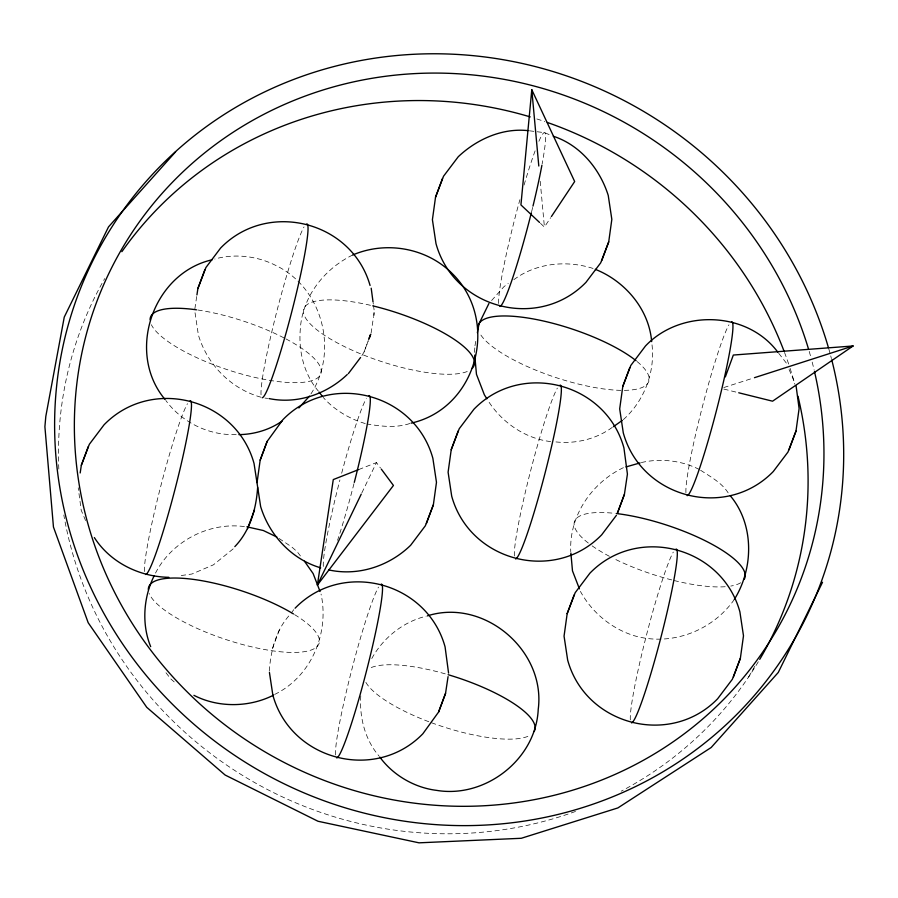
<?xml version="1.0" encoding="UTF-8"?>
<svg xmlns="http://www.w3.org/2000/svg" width="898" height="898" viewBox="0 0 898 898"><rect width="100%" height="100%" fill="white"/><g stroke="black" fill="none" stroke-linecap="round" stroke-linejoin="round"><path stroke-width="0.67" stroke-dasharray="4.49 3.37" d="M269.254 671.154C270.781 650.724 275.944 629.498 290.402 614.198M360.783 695.849C359.323 717.132 364.902 739.514 378.945 755.948M474.481 352.364L474.862 347.066M194.877 308.755L196.741 296.194M371.076 333.18L373.579 316.489M474.963 345.741L475.929 340.533M364.117 351.881L368.259 340.735L364.117 351.881L361.4 356.383M279.334 629.958L272.375 648.659M361.838 492.89L376.453 462.582L380.494 468.026M155.5 573.092C171.877 541.034 209.773 521.368 245.536 526.756M310.955 393.908C338.905 350.658 322.449 287.742 275.619 265.37C257.176 255.964 234.67 253.382 214.768 259.028M371.783 658.548C382.862 638.096 403.325 621.64 426.101 616.241M748.629 676.98L754.836 666.226M540.506 223.355L544.424 227.048L550.631 217.709M291.233 613.076L293.747 609.697M491.588 300.527L503.901 286.743L508.246 283.386M623.358 419.602C644.562 400.643 655.652 371.2 651.791 343.002M734.34 599.415C712.81 630.34 672.546 646.133 635.964 636.222C612.414 629.498 592.152 612.874 580.411 591.4M233.143 548.891L213.421 564.831L191.948 574.013L178.354 575.955M352.667 255.01C323.931 269.086 302.054 297.081 300.269 329.645C298.484 351.343 304.007 374.275 318.33 391.057M513.836 279.693C536.196 262.867 566.863 260.016 593.095 268.457M612.301 427.369C595.935 439.369 574.776 444.274 554.683 441.782M623.392 467.667C591.58 482.843 569.04 515.957 570.758 551.664M274.665 694.435C311.247 676.643 329.465 633.213 321.057 594.083M358.672 469.575L376.453 462.582M723.799 387.543L753.13 378.114M409.825 423.519C396.231 428.11 381.381 426.404 367.495 424.069M641.34 462.549C660.569 458.081 681.975 460.506 699.621 469.632M236.196 434.553C209.099 435.732 181.766 422.307 165.861 400.519M529.382 130.805L544.379 132.635L550.743 135.205M264.966 398.072L267.683 398.398M550.631 441.58C525.072 438.572 501.746 422.341 488.13 400.777M723.844 389.07L737.37 392.437M365.25 423.564C349.378 418.883 334.179 409.802 323.224 397.432M260.959 397.219C231.011 388.823 207.247 364.622 198.368 334.943L194.776 310.989M700.62 470.26C710.778 476.973 722.138 482.855 728.637 493.619M279.009 538.43L291.794 546.994L297.159 551.686L300.415 555.929M174.201 681.908L170.62 678.787L164.098 670.29M778.734 353.318L786.356 363.084M789.05 369.415L794.977 383.356M85.579 520.571L81.213 510.232L78.743 491.711M372.962 301.425L373.321 304.074M373.489 305.399L374.197 310.686M78.216 487.749L78.564 490.387M540.203 181.273L544.424 227.048M294.589 614.614A89.721 25.582 18.3 0 1 272.004 650.736A89.721 25.582 18.3 0 1 149.18 593.488M740.659 582.768A89.721 25.582 18.3 0 1 730.77 586.068M725.191 586.72A89.721 25.582 18.3 0 1 673.085 580.276M671.704 579.917A89.721 25.582 18.3 0 1 614.052 558.691M609.405 556.3A89.721 25.582 18.3 0 1 591.591 545.479M588.325 543.054A89.721 25.582 18.3 0 1 615.276 513.42M467.241 371.48A89.721 25.582 18.3 0 1 322.483 333.944A89.721 25.582 18.3 0 1 371.379 305.522M285.912 338.894A89.721 25.582 18.3 0 1 280.995 381.886A89.721 25.582 18.3 0 1 151.38 324.728M197.852 310.012A89.721 25.582 18.3 0 1 284.767 338.299M637.131 361.58A89.721 25.582 18.3 0 1 593.421 387.296A89.721 25.582 18.3 0 1 479.364 332.428M527.856 736.36A89.721 25.582 18.3 0 1 430.063 722.205M428.784 721.723A89.721 25.582 18.3 0 1 364.846 680.213M371.244 667.551A89.721 25.582 18.3 0 1 446.811 674.308M353.969 483.696A89.721 7.274 -75.5 0 1 337.558 540.327M323.325 566.436A89.721 7.274 -75.5 0 1 339.915 479.925M341.667 473.235A89.721 7.274 -75.5 0 1 366.305 398.566M514.374 555.997A89.721 7.274 -75.5 0 1 530.28 472.135A89.721 7.274 -75.5 0 1 557.355 388.116M630.329 719.938A89.721 7.274 -75.5 0 1 646.234 636.076A89.721 7.274 -75.5 0 1 673.309 552.068M538.901 141.289A89.721 7.274 -75.5 0 1 542.123 163.997M532.671 207.416A89.721 7.274 -75.5 0 1 531.347 212.77M498.682 303.49A89.721 7.274 -75.5 0 1 519.886 199.715M524.062 185.055A89.721 7.274 -75.5 0 1 535.421 150.022M144.477 571.555A89.721 7.274 -75.5 0 1 160.383 487.693A89.721 7.274 -75.5 0 1 187.469 403.685M335.526 754.96A89.721 7.274 -75.5 0 1 351.421 671.098A89.721 7.274 -75.5 0 1 378.507 587.09M261.049 394.806A89.721 7.274 -75.5 0 1 276.943 310.944A89.721 7.274 -75.5 0 1 304.029 226.925M685.949 492.699A89.721 7.274 -75.5 0 1 701.854 408.837A89.721 7.274 -75.5 0 1 728.94 324.818M828.865 349.142A398.779 381.549 30 0 1 830.358 354.53M830.717 355.877A398.779 381.549 30 0 1 831.425 358.571M809.21 351.41A378.833 362.466 30 0 1 810.726 356.742M812.162 362.085A378.833 362.466 30 0 1 814.16 370.099M758.316 661.759A378.833 362.466 30 0 1 621.214 791.183M575.483 811.455A378.833 362.466 30 0 1 63.825 515.025M58.83 469.082A378.833 362.466 30 0 1 104.718 278.604M536.847 118.951A378.833 362.466 30 0 1 544.738 121.556M784.515 352.42A378.833 362.466 30 0 1 789.623 366.923M790.06 368.247A378.833 362.466 30 0 1 794.865 384.221"/><path stroke-width="1.35" d="M257.053 482.63L260.173 460.135L267.133 441.434L282.904 419.68C330.116 371.054 414.966 393.111 432.881 458.373L436.473 482.327L433.364 504.811L425.349 525.768L410.633 545.277C389.261 566.122 358.021 576.494 328.601 569.871M257.636 487.434C256.222 508.897 250.093 530.785 234.816 546.646M448.573 673.085L445.082 646.897C427.167 581.623 342.318 559.577 295.094 608.204M551.406 216.541L574.675 181.531L531.784 89.721L520.93 204.912L539.53 222.435M373.748 315.299L374.096 312.919M80.18 472.954L81.336 465.254L89.34 444.297L104.056 424.799C151.279 376.172 236.129 398.218 254.044 463.491L260.644 506.584C269.355 535.186 291.704 559.387 320.698 567.839M196.931 294.914L197.897 288.505L205.9 267.548L220.616 248.039C267.256 199.906 351.747 220.942 370.066 285.463M381.302 469.115L393.436 485.459L317.387 585.069L333.281 479.577L358.672 469.575M528.024 130.637C502.308 127.819 476.748 139.257 458.261 156.735L443.533 176.233L435.53 197.19L432.409 219.684L436.001 243.639C453.917 308.901 538.766 330.958 585.99 282.32L600.706 262.822L608.721 241.865L611.83 219.37L608.238 195.427C599.875 168.903 580.198 145.049 553.291 136.227M624.413 494.371L617.442 513.072L624.413 494.371L627.421 474.11L623.93 447.922C606.015 382.66 521.166 360.603 473.953 409.23L459.226 428.739L451.223 449.696L448.102 472.18L451.694 496.134C469.609 561.396 554.459 583.453 601.682 534.826L616.398 515.329M269.434 672.479L272.846 695.097C290.761 760.37 375.611 782.416 422.835 733.789L438.594 712.035L445.554 693.335L448.057 676.654M567.177 613.637L564.056 636.132L567.659 660.075C585.563 725.348 670.413 747.394 717.637 698.767L732.353 679.27L740.367 658.313L743.488 635.818L739.896 611.875C721.981 546.601 637.131 524.555 589.907 573.182L575.191 592.68L567.177 613.637L574.136 594.936M777.893 352.241C747.203 310.933 680.605 309.002 645.527 345.932L630.811 365.441L622.797 386.398L619.687 408.882L623.279 432.836C641.194 498.098 726.044 520.155 773.268 471.529L787.984 452.031L795.987 431.074L799.108 408.579L796.111 386.095M477.377 332.72L479.072 323.606L488.939 303.479M379.764 757.003C392.909 775.053 414.315 787.647 436.551 790.363C485.324 798.58 535.971 759.315 538.228 709.386C545.973 650.5 483.921 597.832 427.381 615.871M734.34 599.415C753.68 568.412 754.399 524.421 730.265 495.741M725.36 376.857L733.329 355.047L853.1 345.977L772.561 401.193L738.728 392.774M88.296 446.553L81.336 465.254M204.856 269.793L197.897 288.505M267.133 441.434L260.173 460.135M247.556 528.63L254.516 509.929M442.49 178.489L435.53 197.19M458.182 430.984L451.223 449.696M426.393 523.523L433.364 504.811M601.75 260.577L608.721 241.865M438.594 712.035L445.554 693.335M629.767 367.686L622.797 386.398M789.028 449.775L795.987 431.074M733.408 677.013L740.367 658.313M369.224 338.164L370.616 334.426M368.73 339.478L370.616 334.438M317.387 585.069L361.232 494.147M154.265 575.607C143.399 597.069 141.502 624.256 150.684 646.65M822.534 582.241L778.263 672.467L711.171 747.506L617.869 807.931L521.289 838.283L419.007 842.829L317.993 821.255L225.129 775.041L146.756 707.332L88.195 622.741L53.453 527.036L44.9 426.73L45.82 416.369L64.252 317.106L108.523 226.88L175.604 151.829M360.569 357.505L348.357 373.635M298.899 407.961L309.462 396.141M347.279 374.488C326.805 394.121 297.137 404.414 269.052 398.566M622.269 420.432L613.424 426.651M282.073 421.095C269.681 429.85 254.022 434.452 238.89 434.621M273.542 695.153C249.184 707.501 218.394 707.938 193.923 695.333M754.455 377.688L853.1 345.977M212.209 259.758C152.727 273.194 125.698 352.656 165.052 399.464M352.667 255.01C385.916 240.72 426.528 247.736 452.21 273.52C500.231 320.732 477.366 408.231 411.104 423.149M625.951 466.938L640.05 462.919M94.346 537.576C110.364 562.586 139.493 576.819 168.846 577.313M246.894 526.823L263.361 530.527L276.842 537.015M595.318 269.333C625.064 281.13 649.041 309.271 651.667 341.622M319.149 392.123L322.404 396.377M304.489 561.25L313.133 573.564L320.07 591.513M486.884 398.802L484.381 394.839L476.468 374.32L474.728 355.103M579.423 588.841L572.486 570.881L570.881 553.033M371.2 288.202L372.962 301.425M531.784 89.721L538.8 166.018M148.327 589.571A89.721 25.582 18.3 0 1 200.366 580.445A89.721 25.582 18.3 0 1 293.444 613.918M616.567 513.566A89.721 25.582 18.3 0 1 707.826 542.066A89.721 25.582 18.3 0 1 744.218 579.3M372.749 305.848A89.721 25.582 18.3 0 1 472.045 368.494M150.089 319.811A89.721 25.582 18.3 0 1 196.516 309.821M478.207 328.949A89.721 25.582 18.3 0 1 537.61 319.767A89.721 25.582 18.3 0 1 636.065 360.715M448.136 674.701A89.721 25.582 18.3 0 1 534.119 731.522M369.022 395.58A89.721 7.274 -75.5 0 1 354.306 482.372M560.071 385.13A89.721 7.274 -75.5 0 1 545.355 471.933A89.721 7.274 -75.5 0 1 515.564 558.926M676.026 549.082A89.721 7.274 -75.5 0 1 661.31 635.874A89.721 7.274 -75.5 0 1 631.519 722.879M541.898 165.266A89.721 7.274 -75.5 0 1 532.985 206.091M531.347 212.77A89.721 7.274 -75.5 0 1 499.872 306.431M190.174 400.688A89.721 7.274 -75.5 0 1 175.469 487.491A89.721 7.274 -75.5 0 1 145.678 574.495M381.212 584.104A89.721 7.274 -75.5 0 1 366.507 670.896A89.721 7.274 -75.5 0 1 336.716 757.901M306.734 223.939A89.721 7.274 -75.5 0 1 292.03 310.742A89.721 7.274 -75.5 0 1 262.238 397.735M731.645 321.832A89.721 7.274 -75.5 0 1 716.941 408.635A89.721 7.274 -75.5 0 1 687.15 495.629M831.773 359.93A398.779 381.549 30 0 1 345.27 807.852A398.779 381.549 30 0 1 168.476 158.171A398.779 381.549 30 0 1 828.472 347.795M814.464 371.435A378.833 362.466 30 0 1 346.662 788.253A378.833 362.466 30 0 1 182.552 172.225A378.833 362.466 30 0 1 808.425 348.738M121.87 251.676A378.833 362.466 30 0 1 530.213 116.897M547.342 122.454A378.833 362.466 30 0 1 784.021 351.118M797.974 396.254A378.833 362.466 30 0 1 759.742 659.356"/></g></svg>
